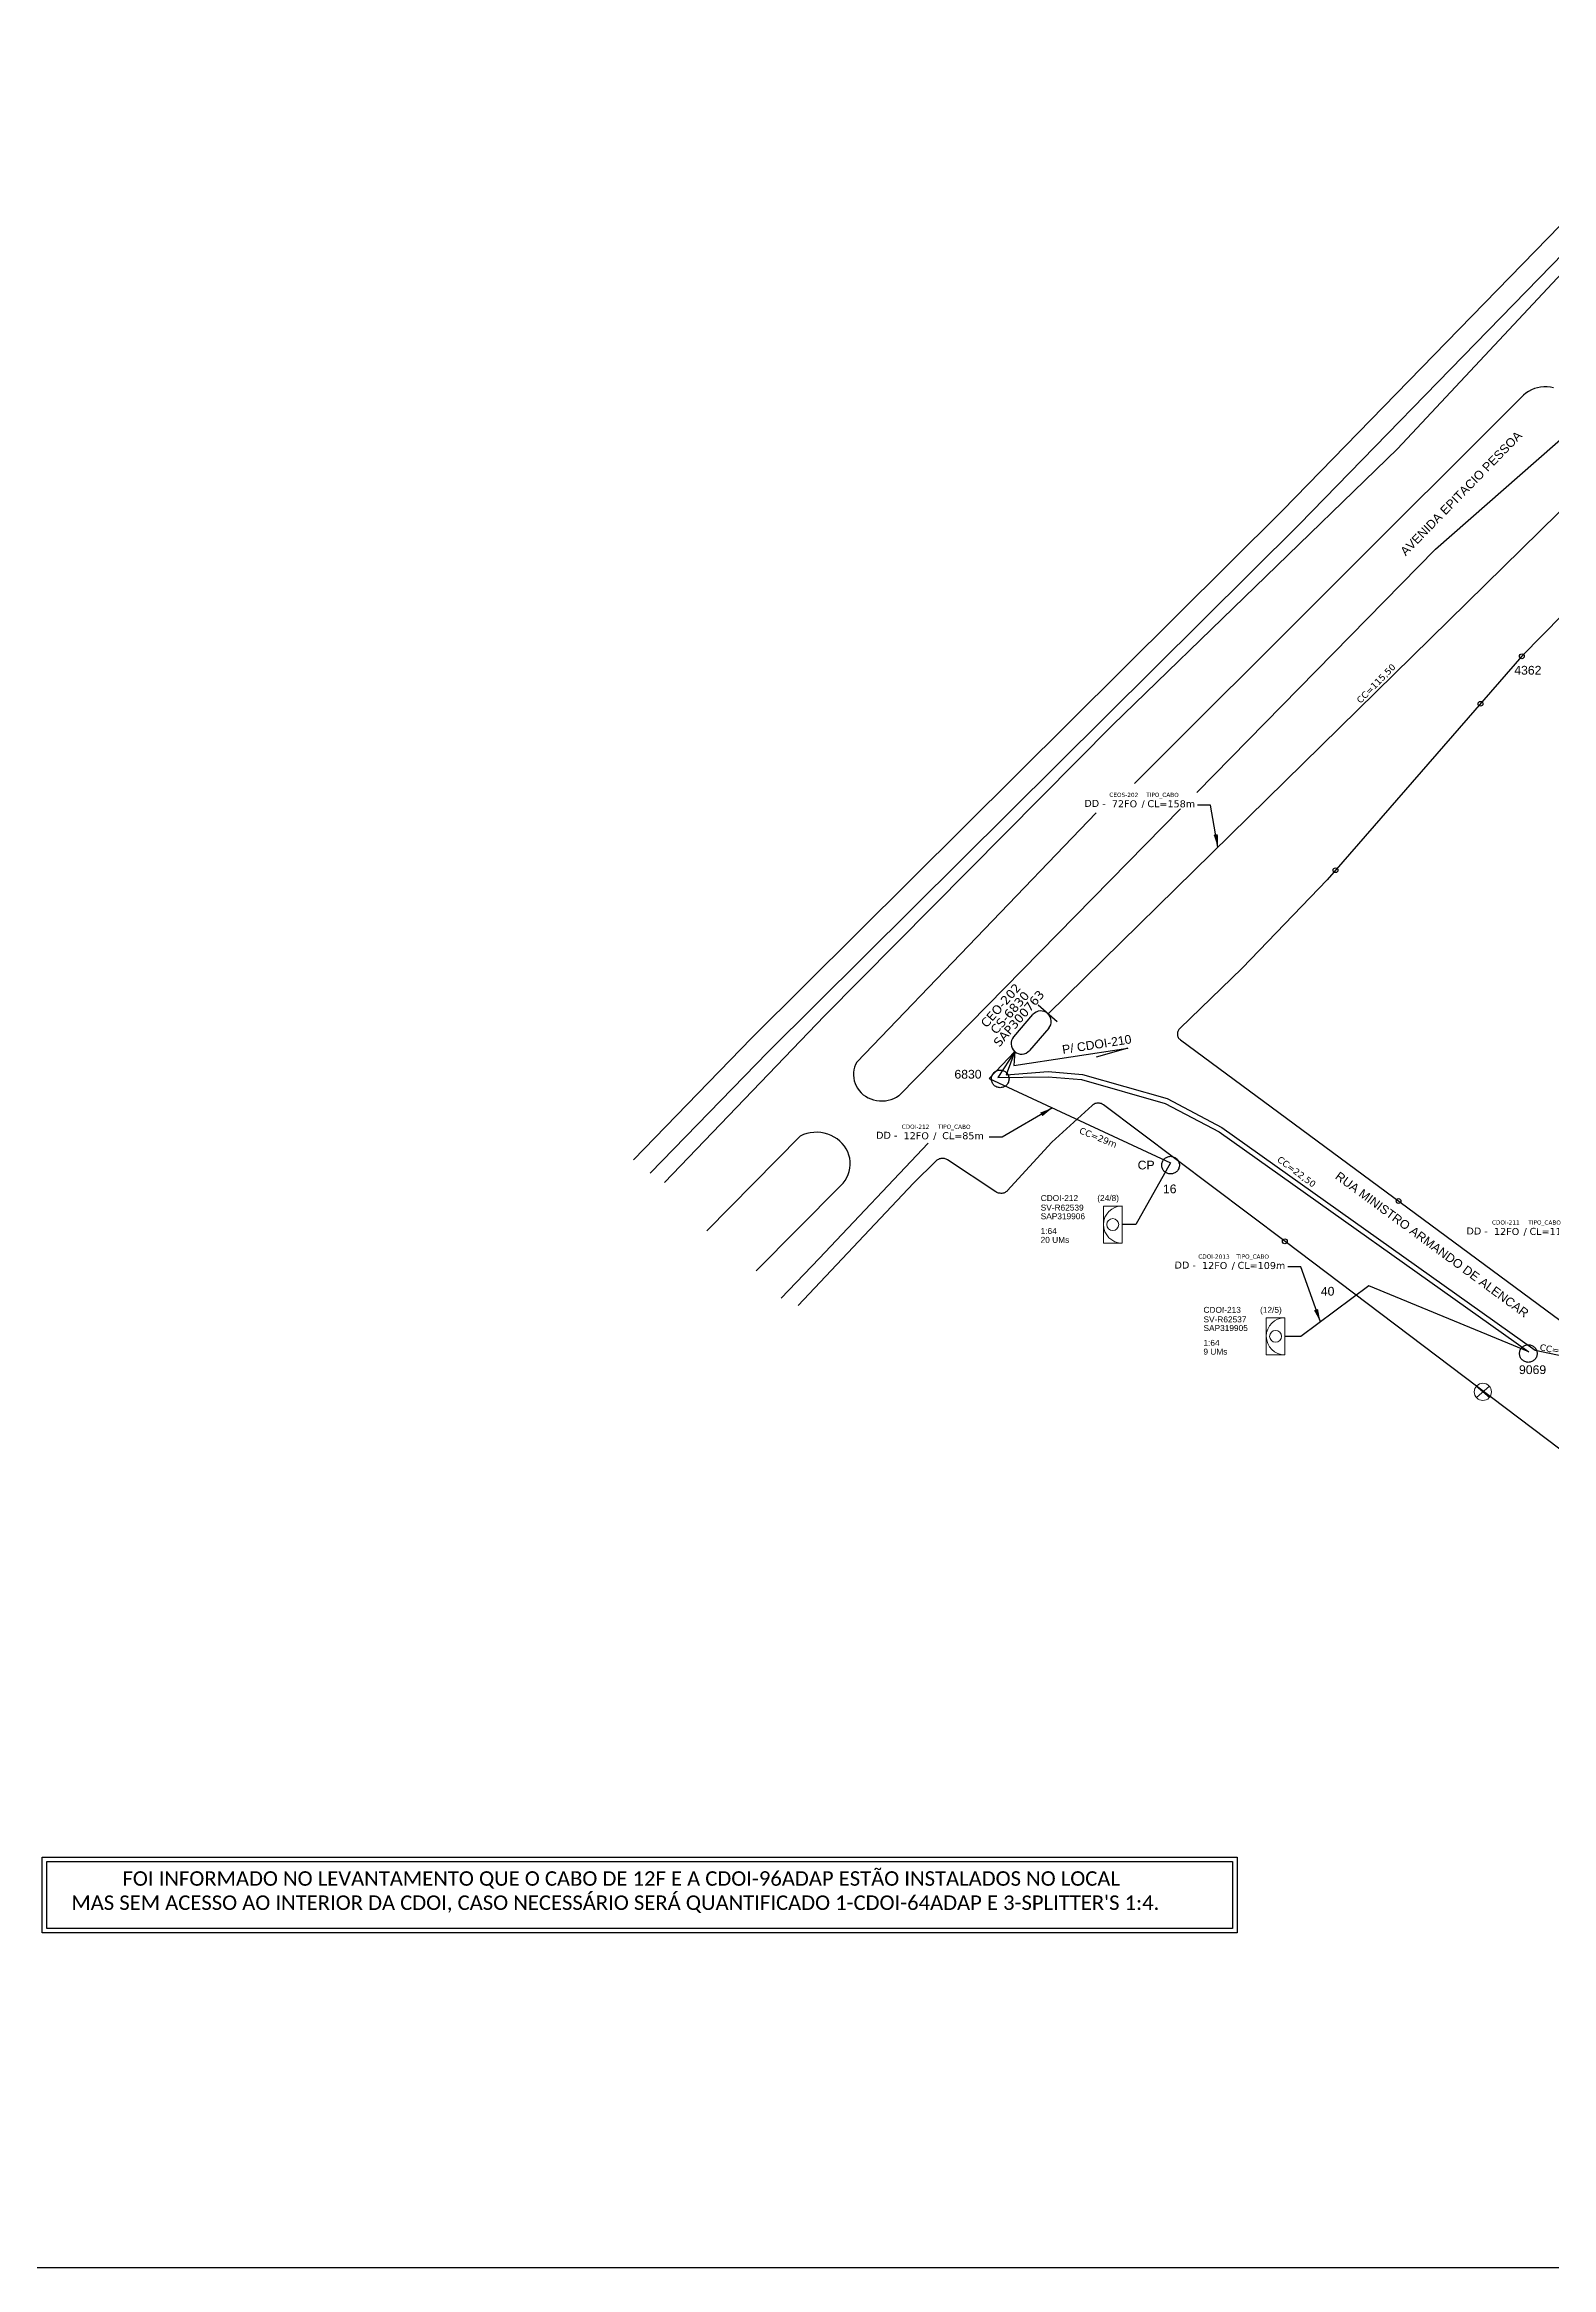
# Model space of a CAD drawing. Header units: millimetres. Extents: x 2479 to 4240, y 59 to 653.
# Drawn here: x 2877.9 to 3110.6, y 59.4 to 402.6 of the extents above; entities that cross this region are included whole.
import ezdxf
from ezdxf.enums import TextEntityAlignment as Align

# ---------------------------------------------------------------- set-up
doc = ezdxf.new("R2010")
doc.units = ezdxf.units.MM
doc.header["$LTSCALE"] = 0.1
doc.header["$MEASUREMENT"] = 0
doc.linetypes.add('PHANTOM2', pattern=[1.25, 0.625, -0.125, 0.125, -0.125, 0.125, -0.125])
for name, color, linetype in [('10.0-Cartográfico', 252, 'Continuous'), ('10.1-Caixas Subterrâneas', 5, 'Continuous'), ('10.3-Nome das Ruas', 252, 'Continuous'), ('20.5-CEO', 1, 'Continuous'), ('20.8-Legenda', 1, 'Continuous'), ('CD a instalar', 1, 'Continuous'), ('label_cabos', 7, 'Continuous'), ('Legenda', 1, 'Continuous'), ('MUB_DIVISA', 7, 'Continuous'), ('MUB_NUMERACAO', 7, 'Continuous'), ('surveys', 7, 'Continuous')]:
    doc.layers.add(name, color=color, linetype=linetype)
for name, color, linetype, lineweight in [('10.4-Postes', 1, 'Continuous', 0), ("20.0-LEGENDA DOS CDO'S", 1, 'Continuous', 0), ('20.1-CDO_INTERIOR', 1, 'Continuous', 0)]:
    doc.layers.add(name, color=color, linetype=linetype, lineweight=lineweight)
doc.layers.add('EXTRA', color=50, linetype='Continuous', plot=False)
doc.styles.add('ARIAL', font='arial.ttf')
doc.styles.add('siredit', font='verdana.ttf')
doc.styles.get("Standard").update_dxf_attribs({"font": 'arial.ttf'})
doc.styles.add('WMF-Calibri0', font='calibri.ttf')
doc.dimstyles.new('CC', dxfattribs={"dimtxt": 1, "dimasz": 2, "dimexe": 0.18, "dimexo": 0.0625, "dimgap": 0.09, "dimtad": 0, "dimdec": 0, "dimrnd": 1, "dimzin": 0, "dimdsep": 46, "dimtxsty": 'siredit', "dimblk": 'NONE', "dimcen": 0, "dimse1": 1, "dimse2": 1, "dimsd1": 1, "dimsd2": 1, "dimclrt": 7, "dimadec": 0, "dimazin": 0, "dimtfac": 1, "dimtdec": 0, "dimtofl": 0, "dimtmove": 0, "dimatfit": 3, "dimfxl": 0, "dimtolj": 1, "dimtzin": 0, "dimarcsym": 0})

# ---------------------------------------------------------------- blocks, each defined once
blk = doc.blocks.new('DV')
at = {"linetype": 'Continuous'}
blk.add_circle((0, 0), 0.00000275, dxfattribs=at)
blk = doc.blocks.new('MHMZ')
at = {"linetype": 'PHANTOM2'}
blk.add_circle((0, 0), 0.0000101, dxfattribs=at)
blk = doc.blocks.new('PTPT')
at = {"layer": '10.4-Postes', "color": 1, "linetype": 'PHANTOM2'}
for points in [[(-0.0000079, 0.0000104), (0.0000075, -0.000002)], [(0.000007, 0.0000109), (-0.0000074, -0.0000025)]]:
    blk.add_lwpolyline(points, dxfattribs=at)
at = {"layer": '10.4-Postes', "color": 1}
blk.add_circle((-0.0000002, 0.0000042), 0.00000987, dxfattribs=at)
blk = doc.blocks.new('CEO_CT_ESQ')
at = {"layer": '20.5-CEO', "color": 0}
for p, q in [((-1.56, 1.24), (1.8, 1.24)), ((1.8, -1.15), (-1.56, -1.15))]:
    blk.add_line(p, q, dxfattribs=at)
blk.add_lwpolyline([(3, -1.4), (3, 1.49)], dxfattribs=at)
for centre, start, end in [((-1.56, 0.05), 90, 270), ((1.8, 0.05), 270, 90)]:
    blk.add_arc(centre, 1.2, start, end, dxfattribs=at)
at = {"layer": '20.5-CEO', "color": 7, "style": 'siredit'}
for tag, p in [('CEO_Nº', (0.12, 5.61)), ('LOCAL', (0.12, 4.23)), ('SAP', (0.12, 2.97)), ('FIBRAS_RESERVA', (0.12, -1.94))]:
    blk.add_attdef(tag, text='', height=1.01, dxfattribs=at).set_placement(p, align=Align.TOP_CENTER)
blk = doc.blocks.new('CDOI_CT_ESQ')
at = {"layer": '20.1-CDO_INTERIOR', "color": 0, "lineweight": 18}
blk.add_lwpolyline([(-2.12, -2.13), (-2.12, 2.12), (0, 2.12), (0.01, -2.13)], close=True, dxfattribs=at)
blk.add_circle((-1.06, 0), 0.68, dxfattribs=at)
blk.add_arc((0.01, 0), 2.13, 90.0276, 270.0276, dxfattribs=at)
at = {"layer": "20.0-LEGENDA DOS CDO'S", "color": 0, "style": 'ARIAL'}
for tag, p in [('CDO_N', (-9.3, 2.69)), ('SAP', (-9.3, 0.61)), ('SURVEY', (-9.3, 1.6)), ('1:XX', (-9.31, -1.08)), ('UMS', (-9.31, -2.09))]:
    blk.add_attdef(tag, p, '', height=0.68, rotation=359.9724, dxfattribs=at)
blk.add_attdef('FIBRAS_UTILIZADAS', text='', height=0.68, rotation=359.9724, dxfattribs=at).set_placement((-1.59, 2.69), align=Align.CENTER)
blk = doc.blocks.new('_None')
blk = doc.blocks.new('LEGENDA DOS CABOS')
at = {"layer": 'EXTRA', "color": 0, "style": 'siredit'}
for tag, p in [('ID', (4.6, 0.97)), ('XX', (9.03, 0.97))]:
    blk.add_attdef(tag, text='', height=0.48, rotation=359.69, dxfattribs=at).set_placement(p, align=Align.MIDDLE_CENTER)
at = {"layer": 'Legenda', "color": 0, "style": 'siredit'}
for tag, p in [('TIPO_CABO', (1.31, 0)), ('CABO', (4.69, -0.05)), ('/', (6.81, -0.05)), ('METROS', (10.03, -0.05))]:
    blk.add_attdef(tag, text='', height=0.8, rotation=359.69, dxfattribs=at).set_placement(p, align=Align.MIDDLE_CENTER)
blk = doc.blocks.new('*D24')
at = {"layer": 'Defpoints', "color": 0}
for p in [(3027.59, 240.92), (3054.28, 228.3), (3054.9, 229.82)]:
    blk.add_point(p, dxfattribs=at)
at = {"layer": 'label_cabos', "color": 7, "insert": (3040.62, 233.84), "char_height": 1, "attachment_point": 5, "rotation": 337.8916, "style": 'siredit'}
blk.add_mtext('\\A1;CC=29m', dxfattribs=at)

msp = doc.modelspace()

# ---------------------------------------------------------------- linework, layer by layer
msp.add_lwpolyline([(2478.56, 59.39), (3317.13, 59.39), (3317.13, 653.39), (2478.56, 653.39), (2478.56, 59.39)])
at = {"color": 5}
for points in [[(3130.34, 357.02), (3134.14, 352.32), (3032.9, 252.92)], [(3027.74, 247.13), (3026.43, 243.54), (3032.92, 244.05), (3038.18, 243.59), (3051.25, 239.88), (3059.71, 235.4), (3108.1, 201.02), (3117.18, 199.13), (3121.82, 211.03), (3124.41, 211.03)]]:
    msp.add_lwpolyline(points, dxfattribs=at)
at = {"color": 0}
for points in [[(3027.74, 247.13), (3025.12, 243.1), (3032.91, 243.23), (3038.03, 242.79), (3050.95, 239.12), (3059.28, 234.71), (3107.09, 200.74), (3082.4, 210.93), (3071.91, 203.15), (3069.43, 203.15)], [(3027.74, 247.13), (3027.62, 244.95), (3045.19, 247.64), (3040.29, 246.23)]]:
    msp.add_lwpolyline(points, dxfattribs=at)
at = {"layer": '10.0-Cartográfico', "color": 0}
for points in [[(3133.41, 396.66), (3069.09, 330.66), (2987.09, 249.19), (2968.86, 230.41)], [(2971.47, 228.32), (2989.63, 247.03), (3071.63, 328.5), (3137.81, 396.41)], [(3138.6, 395.03), (3128.68, 384.89), (3086.83, 340.19), (3042.9, 297.56), (2998.37, 252.63), (2973.67, 226.91)], [(3106.28, 348.47), (3046.2, 288.48)], [(3110.89, 349.57), (3110.42, 349.67), (3109.91, 349.72), (3109.41, 349.73), (3108.91, 349.69), (3108.43, 349.6), (3107.96, 349.46), (3107.5, 349.27), (3107.07, 349.04), (3106.66, 348.78), (3106.28, 348.47)], [(3055.84, 287.11), (3092.67, 324.67), (3113.7, 343.12)], [(3118.67, 321.02), (3106.03, 308.15), (3075.98, 273.65), (3062.84, 259.98), (3053.22, 250.69), (3053.16, 250.63), (3053.08, 250.53), (3053, 250.42), (3052.95, 250.31), (3052.9, 250.19), (3052.87, 250.06), (3052.85, 249.93), (3052.85, 249.81), (3052.86, 249.69), (3052.88, 249.55), (3052.92, 249.43), (3052.98, 249.31), (3053.04, 249.2), (3053.12, 249.1), (3053.22, 249.01), (3053.31, 248.91), (3144.84, 181.31)], [(3040.3, 283.97), (3040.3, 283.97), (3003.36, 245.49), (3003.17, 245.11), (3003, 244.7), (3002.9, 244.29), (3002.84, 243.87), (3002.82, 243.45), (3002.87, 243.03), (3002.94, 242.61), (3003.08, 242.21), (3003.25, 241.81), (3003.47, 241.44), (3003.72, 241.09), (3004.02, 240.77), (3004.35, 240.46), (3004.72, 240.21), (3005.11, 239.99), (3005.52, 239.81), (3005.95, 239.67), (3006.39, 239.56), (3006.85, 239.51), (3007.31, 239.5), (3007.76, 239.53), (3008.22, 239.61), (3008.65, 239.72), (3009.08, 239.88), (3009.48, 240.08), (3009.85, 240.32), (3009.97, 240.41), (3053.3, 284.59)], [(3135.29, 168.01), (3069.47, 217.8), (3041.43, 238.89), (3041.33, 238.96), (3041.21, 239.02), (3041.08, 239.08), (3040.94, 239.12), (3040.81, 239.14), (3040.68, 239.16), (3040.54, 239.16), (3040.4, 239.15), (3040.26, 239.12), (3040.13, 239.08), (3040.01, 239.02), (3039.89, 238.96), (3039.78, 238.88), (3039.67, 238.81), (3033.45, 233.11), (3026.59, 225.63), (3026.5, 225.53), (3026.38, 225.45), (3026.28, 225.38), (3026.14, 225.32), (3026.03, 225.28), (3025.88, 225.24), (3025.75, 225.22), (3025.62, 225.21), (3025.47, 225.23), (3025.34, 225.24), (3025.21, 225.27), (3025.08, 225.32), (3024.96, 225.38), (3024.84, 225.44), (3017.34, 230.4), (3017.26, 230.45), (3017.14, 230.51), (3017.02, 230.55), (3016.89, 230.59), (3016.74, 230.61), (3016.61, 230.62), (3016.46, 230.62), (3016.33, 230.6), (3016.2, 230.57), (3016.07, 230.53), (3015.94, 230.47), (3015.82, 230.41), (3015.72, 230.33), (3015.61, 230.23), (3012.09, 226.78), (2994.31, 207.93)], [(2987.84, 213.28), (3000.77, 226.34), (3000.86, 226.41), (3001.23, 226.79), (3001.54, 227.21), (3001.81, 227.67), (3002.03, 228.13), (3002.18, 228.62), (3002.29, 229.12), (3002.34, 229.62), (3002.32, 230.13), (3002.26, 230.65), (3002.13, 231.14), (3001.95, 231.62), (3001.71, 232.08), (3001.43, 232.51), (3001.09, 232.92), (3000.72, 233.3), (3000.31, 233.63), (2999.86, 233.92), (2999.38, 234.17), (2998.86, 234.36), (2998.33, 234.51), (2997.79, 234.61), (2997.25, 234.65), (2996.7, 234.64), (2996.16, 234.58), (2995.62, 234.46), (2995.1, 234.29), (2994.6, 234.08), (2980.22, 219.45)], [(3014.35, 232.99), (2997.53, 215.18), (2991.67, 209.06)]]:
    msp.add_lwpolyline(points, dxfattribs=at)
at = {"layer": 'CD a instalar', "color": 0, "linetype": 'ByBlock'}
for p, q in [((3027.74, 247.13), (3023.79, 242.98)), ((3023.79, 242.98), (3051.78, 229.92)), ((3051.78, 229.92), (3046.43, 220.41)), ((3046.43, 220.41), (3044.31, 220.41))]:
    msp.add_line(p, q, dxfattribs=at)
at = {"layer": 'surveys', "color": 1}
for points in [[(2877.6, 122.75), (3062.06, 122.75), (3062.06, 111.05), (2877.6, 111.05)], [(2878.3, 122.05), (3061.36, 122.05), (3061.36, 111.75), (2878.3, 111.75)]]:
    msp.add_lwpolyline(points, close=True, dxfattribs=at)

# ---------------------------------------------------------------- block references
at = {"layer": '10.1-Caixas Subterrâneas', "color": 0, "xscale": 135000, "zscale": 135000}
for p, yscale, rotation in [((3025.49, 242.9), 135000, 314.9999999999999), ((3051.79, 229.58), 135000, 235), ((3107.02, 200.5), 134999.9999999999, 46.99999999999996)]:
    msp.add_blockref('MHMZ', p, dxfattribs=dict(at, yscale=yscale, rotation=rotation))
at = {"layer": '10.4-Postes', "color": 0, "xscale": 1.350000000000022, "yscale": 1.350000000000001, "zscale": 1.35}
for p, values in [((3044.3, 220.41), {'CDO_N': 'CDOI-212', 'FIBRAS_UTILIZADAS': '(24/8)', 'SURVEY': 'SV-R62539', 'SAP': 'SAP319906', '1:XX': '1:64', 'UMS': '20 UMs'}), ((3069.43, 203.15), {'CDO_N': 'CDOI-213', 'FIBRAS_UTILIZADAS': '(12/5)', 'SURVEY': 'SV-R62537', 'SAP': 'SAP319905', '1:XX': '1:64', 'UMS': '9 UMs'})]:
    msp.add_blockref('CDOI_CT_ESQ', p, dxfattribs=at).add_auto_attribs(values)
at = {"layer": '10.4-Postes', "color": 0, "xscale": 135000, "yscale": 135000, "zscale": 135000, "rotation": 358}
msp.add_blockref('PTPT', (3100.01, 194.01), dxfattribs=at)
at = {"layer": '20.5-CEO', "color": 5}
ref = msp.add_blockref('CEO_CT_ESQ', (3030.22, 249.89), dxfattribs=dict(at, xscale=1.349999999999966, yscale=1.350000000000001, zscale=1.35, rotation=48.97872198705357))
ref.add_attrib('CEO_Nº', 'CEO-202', dxfattribs={"color": 7, "height": 1.369, "rotation": 48.9787, "style": 'siredit'}).set_placement((3025.05, 254.7), align=Align.TOP_CENTER)
ref.add_attrib('LOCAL', 'CS-6830', dxfattribs={"color": 7, "height": 1.369, "rotation": 48.9787, "style": 'siredit'}).set_placement((3026.45, 253.58), align=Align.TOP_CENTER)
ref.add_attrib('SAP', 'SAP300763', dxfattribs={"color": 7, "height": 1.369, "rotation": 48.9787, "style": 'siredit'}).set_placement((3027.85, 252.69), align=Align.TOP_CENTER)
at = {"layer": 'label_cabos', "color": 0}
ref = msp.add_blockref('LEGENDA DOS CABOS', (3038.35, 285.44), dxfattribs=dict(at, xscale=1.350000000000022, yscale=1.350000000000001, zscale=1.35))
ref.add_attrib('ID', 'CEOS-202', dxfattribs={"layer": 'EXTRA', "color": 0, "height": 0.648, "rotation": 359.69, "style": 'siredit'}).set_placement((3044.57, 286.75), align=Align.MIDDLE_CENTER)
ref.add_attrib('CABO', '72FO', dxfattribs={"layer": '20.8-Legenda', "color": 0, "height": 1.08, "rotation": 359.69, "style": 'siredit'}).set_placement((3044.68, 285.37), align=Align.MIDDLE_CENTER)
ref.add_attrib('METROS', 'CL=158m', dxfattribs={"layer": '20.8-Legenda', "color": 0, "height": 1.08, "rotation": 359.69, "style": 'siredit'}).set_placement((3051.9, 285.37), align=Align.MIDDLE_CENTER)
ref.add_attrib('XX', 'TIPO_CABO', dxfattribs={"layer": 'EXTRA', "color": 0, "height": 0.648, "rotation": 359.69, "style": 'siredit'}).set_placement((3050.54, 286.75), align=Align.MIDDLE_CENTER)
ref.add_attrib('/', '/', dxfattribs={"layer": '20.8-Legenda', "color": 0, "height": 1.08, "rotation": 359.69, "style": 'siredit'}).set_placement((3047.55, 285.37), align=Align.MIDDLE_CENTER)
ref.add_attrib('TIPO_CABO', 'DD -', dxfattribs={"layer": '20.8-Legenda', "color": 0, "height": 1.08, "rotation": 359.69, "style": 'siredit'}).set_placement((3040.13, 285.43), align=Align.MIDDLE_CENTER)
ref = msp.add_blockref('LEGENDA DOS CABOS', (3006.2, 234.19), dxfattribs=dict(at, xscale=1.350000000000022, yscale=1.350000000000001, zscale=1.35))
ref.add_attrib('ID', 'CDOI-212', dxfattribs={"layer": 'EXTRA', "color": 0, "height": 0.648, "rotation": 359.69, "style": 'siredit'}).set_placement((3012.42, 235.51), align=Align.MIDDLE_CENTER)
ref.add_attrib('CABO', '12FO', dxfattribs={"layer": '20.8-Legenda', "color": 0, "height": 1.08, "rotation": 359.69, "style": 'siredit'}).set_placement((3012.53, 234.12), align=Align.MIDDLE_CENTER)
ref.add_attrib('METROS', 'CL=85m', dxfattribs={"layer": '20.8-Legenda', "color": 0, "height": 1.08, "rotation": 359.69, "style": 'siredit'}).set_placement((3019.75, 234.12), align=Align.MIDDLE_CENTER)
ref.add_attrib('XX', 'TIPO_CABO', dxfattribs={"layer": 'EXTRA', "color": 0, "height": 0.648, "rotation": 359.69, "style": 'siredit'}).set_placement((3018.4, 235.51), align=Align.MIDDLE_CENTER)
ref.add_attrib('/', '/', dxfattribs={"layer": '20.8-Legenda', "color": 0, "height": 1.08, "rotation": 359.69, "style": 'siredit'}).set_placement((3015.4, 234.12), align=Align.MIDDLE_CENTER)
ref.add_attrib('TIPO_CABO', 'DD -', dxfattribs={"layer": '20.8-Legenda', "color": 0, "height": 1.08, "rotation": 359.69, "style": 'siredit'}).set_placement((3007.98, 234.19), align=Align.MIDDLE_CENTER)
at = {"layer": 'label_cabos', "color": 5}
ref = msp.add_blockref('LEGENDA DOS CABOS', (3097.34, 219.41), dxfattribs=dict(at, xscale=1.350000000000022, yscale=1.350000000000001, zscale=1.35))
ref.add_attrib('ID', 'CDOI-211', dxfattribs={"layer": 'EXTRA', "color": 0, "height": 0.648, "rotation": 359.69, "style": 'siredit'}).set_placement((3103.55, 220.73), align=Align.MIDDLE_CENTER)
ref.add_attrib('CABO', '12FO', dxfattribs={"layer": '20.8-Legenda', "color": 0, "height": 1.08, "rotation": 359.69, "style": 'siredit'}).set_placement((3103.67, 219.34), align=Align.MIDDLE_CENTER)
ref.add_attrib('METROS', 'CL=112m', dxfattribs={"layer": '20.8-Legenda', "color": 0, "height": 1.08, "rotation": 359.69, "style": 'siredit'}).set_placement((3110.89, 219.34), align=Align.MIDDLE_CENTER)
ref.add_attrib('XX', 'TIPO_CABO', dxfattribs={"layer": 'EXTRA', "color": 0, "height": 0.648, "rotation": 359.69, "style": 'siredit'}).set_placement((3109.53, 220.73), align=Align.MIDDLE_CENTER)
ref.add_attrib('/', '/', dxfattribs={"layer": '20.8-Legenda', "color": 0, "height": 1.08, "rotation": 359.69, "style": 'siredit'}).set_placement((3106.53, 219.34), align=Align.MIDDLE_CENTER)
ref.add_attrib('TIPO_CABO', 'DD -', dxfattribs={"layer": '20.8-Legenda', "color": 0, "height": 1.08, "rotation": 359.69, "style": 'siredit'}).set_placement((3099.12, 219.41), align=Align.MIDDLE_CENTER)
at = {"layer": 'label_cabos', "color": 0}
ref = msp.add_blockref('LEGENDA DOS CABOS', (3052.28, 214.16), dxfattribs=dict(at, xscale=1.350000000000022, yscale=1.350000000000001, zscale=1.35))
ref.add_attrib('ID', 'CDOI-2013', dxfattribs={"layer": 'EXTRA', "color": 0, "height": 0.648, "rotation": 359.69, "style": 'siredit'}).set_placement((3058.49, 215.47), align=Align.MIDDLE_CENTER)
ref.add_attrib('CABO', '12FO', dxfattribs={"layer": '20.8-Legenda', "color": 0, "height": 1.08, "rotation": 359.69, "style": 'siredit'}).set_placement((3058.6, 214.09), align=Align.MIDDLE_CENTER)
ref.add_attrib('METROS', 'CL=109m', dxfattribs={"layer": '20.8-Legenda', "color": 0, "height": 1.08, "rotation": 359.69, "style": 'siredit'}).set_placement((3065.82, 214.09), align=Align.MIDDLE_CENTER)
ref.add_attrib('XX', 'TIPO_CABO', dxfattribs={"layer": 'EXTRA', "color": 0, "height": 0.648, "rotation": 359.69, "style": 'siredit'}).set_placement((3064.47, 215.47), align=Align.MIDDLE_CENTER)
ref.add_attrib('/', '/', dxfattribs={"layer": '20.8-Legenda', "color": 0, "height": 1.08, "rotation": 359.69, "style": 'siredit'}).set_placement((3061.47, 214.09), align=Align.MIDDLE_CENTER)
ref.add_attrib('TIPO_CABO', 'DD -', dxfattribs={"layer": '20.8-Legenda', "color": 0, "height": 1.08, "rotation": 359.69, "style": 'siredit'}).set_placement((3054.05, 214.15), align=Align.MIDDLE_CENTER)
at = {"layer": 'MUB_DIVISA', "color": 0, "xscale": 135000, "yscale": 135000, "zscale": 135000}
for p in [(3106.02, 308.14), (3099.64, 300.81), (3077.26, 275.11), (3086.99, 224.04), (3069.43, 217.82)]:
    msp.add_blockref('DV', p, dxfattribs=at)

# ---------------------------------------------------------------- texts
at = {"color": 0}
msp.add_text('P/ CDOI-210', height=1.35, rotation=8.8589, dxfattribs=at).set_placement((3035.17, 246.74))
at = {"color": 1, "insert": (2882.1, 120.57), "char_height": 2.24, "width": 368.9523, "attachment_point": 1, "style": 'WMF-Calibri0'}
msp.add_mtext("          FOI INFORMADO NO LEVANTAMENTO QUE O CABO DE 12F E A CDOI-96ADAP ESTÃO INSTALADOS NO LOCAL\\PMAS SEM ACESSO AO INTERIOR DA CDOI, CASO NECESSÁRIO SERÁ QUANTIFICADO 1-CDOI-64ADAP E 3-SPLITTER'S 1:4.", dxfattribs=at)
at = {"layer": '10.1-Caixas Subterrâneas', "color": 0}
for s, p in [('6830', (3018.42, 242.94)), ('CP', (3046.71, 228.92)), ('9069', (3105.58, 197.33))]:
    msp.add_text(s, height=1.35, dxfattribs=at).set_placement(p)
at = {"layer": '10.3-Nome das Ruas', "color": 0}
for s, rotation, p in [('AVENIDA EPITACIO PESSOA', 45.737, (3088.09, 323.56)), ('RUA MINISTRO ARMANDO DE ALENCAR', 323.65, (3077.08, 227.59))]:
    msp.add_text(s, height=1.35, rotation=rotation, dxfattribs=at).set_placement(p)
at = {"layer": 'label_cabos', "color": 7, "char_height": 1, "attachment_point": 5, "style": 'siredit'}
for s, insert, rotation in [('\\A1;CC=115,50', (3083.57, 303.89), 45.526), ('\\A1;CC=22,50', (3071.2, 228.5), 323.327), ('\\A1;CC=26,00', (3112.23, 200.79), 349.6969)]:
    msp.add_mtext(s, dxfattribs=dict(at, insert=insert, rotation=rotation))
at = {"layer": 'MUB_NUMERACAO', "color": 0}
for s, p in [('4362', (3104.85, 305.31)), ('16', (3050.61, 225.24)), ('40', (3074.99, 209.44))]:
    msp.add_text(s, height=1.35, dxfattribs=at).set_placement(p)

# ---------------------------------------------------------------- dimensions: what is measured, and where the dimension line sits
at = {"layer": 'label_cabos', "color": 0}
dim = msp.add_aligned_dim(p1=(3027.59, 240.92), p2=(3054.9, 229.82), distance=-1.65, dimstyle='CC', override={"dimpost": 'CC=<>m'}, dxfattribs=at)
dim.commit()
dim.dimension.update_dxf_attribs({"geometry": '*D24', "text_midpoint": (3040.62, 233.84)})

# ---------------------------------------------------------------- leaders
for points in [[(3059.11, 278.65), (3057.96, 285.16), (3055.96, 285.16)], [(3033.57, 238.42), (3025.81, 233.91), (3023.81, 233.91)], [(3074.92, 205.38), (3071.88, 213.88), (3069.88, 213.88)]]:
    msp.add_leader(points, dimstyle='CC', override={"dimgap": 0.09, "dimtad": 0}, dxfattribs=at)

doc.saveas('drawing.dxf')
